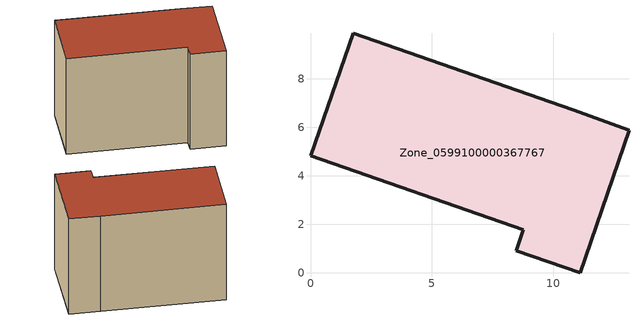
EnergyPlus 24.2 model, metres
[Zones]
Zone_0599100000367767
 floor ground (C_G): 8.49,0.9 8.77,1.77 0,4.81 1.76,9.87 10.82,6.72 13.13,5.88 11.11,0 z0
 wall outside (C_F): 8.77,1.77 8.49,0.9 11.11,0 13.13,5.88 10.82,6.72 1.76,9.87 0,4.81 8.77,1.77 z0:8.57
 roof outside (C_R): 1.76,9.87 0,4.81 8.77,1.77 8.49,0.9 11.11,0 13.13,5.88 10.82,6.72 z8.57
[BUILDING]
Pand.0599100000367767: North Axis=0; Terrain=City; Loads Convergence Tolerance Value=0.04; Temperature Convergence Tolerance Value=0.4; Solar Distribution=FullExterior; Maximum Number of Warmup Days=25; Minimum Number of Warmup Days=1
[Site:Location]
Rotterdam.The.Hague.AP_ZH_NLD Design_Conditions: Latitude=51.96; Longitude=4.45; Time Zone=1; Elevation=-4.5
[SITE:GROUNDTEMPERATURE:BUILDINGSURFACE]
18, 18, 18, 18, 18, 18, 18, 18, 18, 18, 18, 18
[MATERIAL] Thermal Absorptance=0.9; Solar Absorptance=0.7; Visible Absorptance=0.7
Name | Roughness | Thickness | Conductivity | Density | Specific Heat
G.TI.1992-2005 | MediumSmooth | 0.15 | 0.06 | 540 | 1210
F.TI.1992-2005 | Rough | 0.3 | 0.12 | 1920 | 840
R.TI.1992-2005 | MediumRough | 0.2 | 0.08 | 1500 | 1000
[CONSTRUCTION]
C_G: G.TI.1992-2005
C_F: F.TI.1992-2005
C_R: R.TI.1992-2005
[ZONE]
Zone_0599100000367767: Type=1; Multiplier=1; Ceiling Height=Autocalculate; Volume=Autocalculate; Floor Area=autocalculate; Part of Total Floor Area=Yes
[ZONEINFILTRATION:DESIGNFLOWRATE]
Infil_Zone_0599100000367767: Zone or ZoneList or Space or SpaceList=Zone_0599100000367767; Schedule=AlwaysOn; Design Flow Rate Calculation Method=Flow/Area; Flow Rate per Floor Area=0.0015; Constant Term Coefficient=1; Temperature Term Coefficient=0; Velocity Term Coefficient=0; Velocity Squared Term Coefficient=0
[HVACTEMPLATE:ZONE:IDEALLOADSAIRSYSTEM]
Zone_0599100000367767: Maximum Heating Supply Air Temperature=50; Minimum Cooling Supply Air Temperature=13; Maximum Heating Supply Air Humidity Ratio=0.0156; Minimum Cooling Supply Air Humidity Ratio=0.0077; Heating Limit=NoLimit; Cooling Limit=NoLimit; Dehumidification Control Type=ConstantSensibleHeatRatio; Cooling Sensible Heat Ratio=0.7; Dehumidification Setpoint=60; Humidification Control Type=None; Humidification Setpoint=30; Outdoor Air Method=None; Outdoor Air Flow Rate per Person=0.00944; Outdoor Air Flow Rate per Zone Floor Area=0; Outdoor Air Flow Rate per Zone=0; Demand Controlled Ventilation Type=None; Outdoor Air Economizer Type=NoEconomizer; Heat Recovery Type=None; Sensible Heat Recovery Effectiveness=0.7; Latent Heat Recovery Effectiveness=0.65
[ZONECONTROL:THERMOSTAT]
ThermostatControl_Zone_0599100000367767: Zone or ZoneList=Zone_0599100000367767; Control Type Schedule=DualSetpointControlType; Control 1=Thermostat_Zone_0599100000367767; Temperature Difference Between Cutout And Setpoint=0
[THERMOSTATSETPOINT:DUALSETPOINT]
Thermostat_Zone_0599100000367767: Heating Setpoint Temperature Schedule=HeatingSetpoint_Zone_0599100000367767; Cooling Setpoint Temperature Schedule=CoolingSetpoint_Zone_0599100000367767
[SCHEDULE:COMPACT]
HeatingSetpoint_Zone_0599100000367767: Through: 12/31, For: AllDays, Until: 24:00, 21
CoolingSetpoint_Zone_0599100000367767: Through: 12/31, For: AllDays, Until: 24:00, 24
DualSetpointControlType: Through: 12/31, For: AllDays, Until: 24:00, 4
AlwaysOn: Through: 12/31, For: AllDays, Until: 24:00, 1
